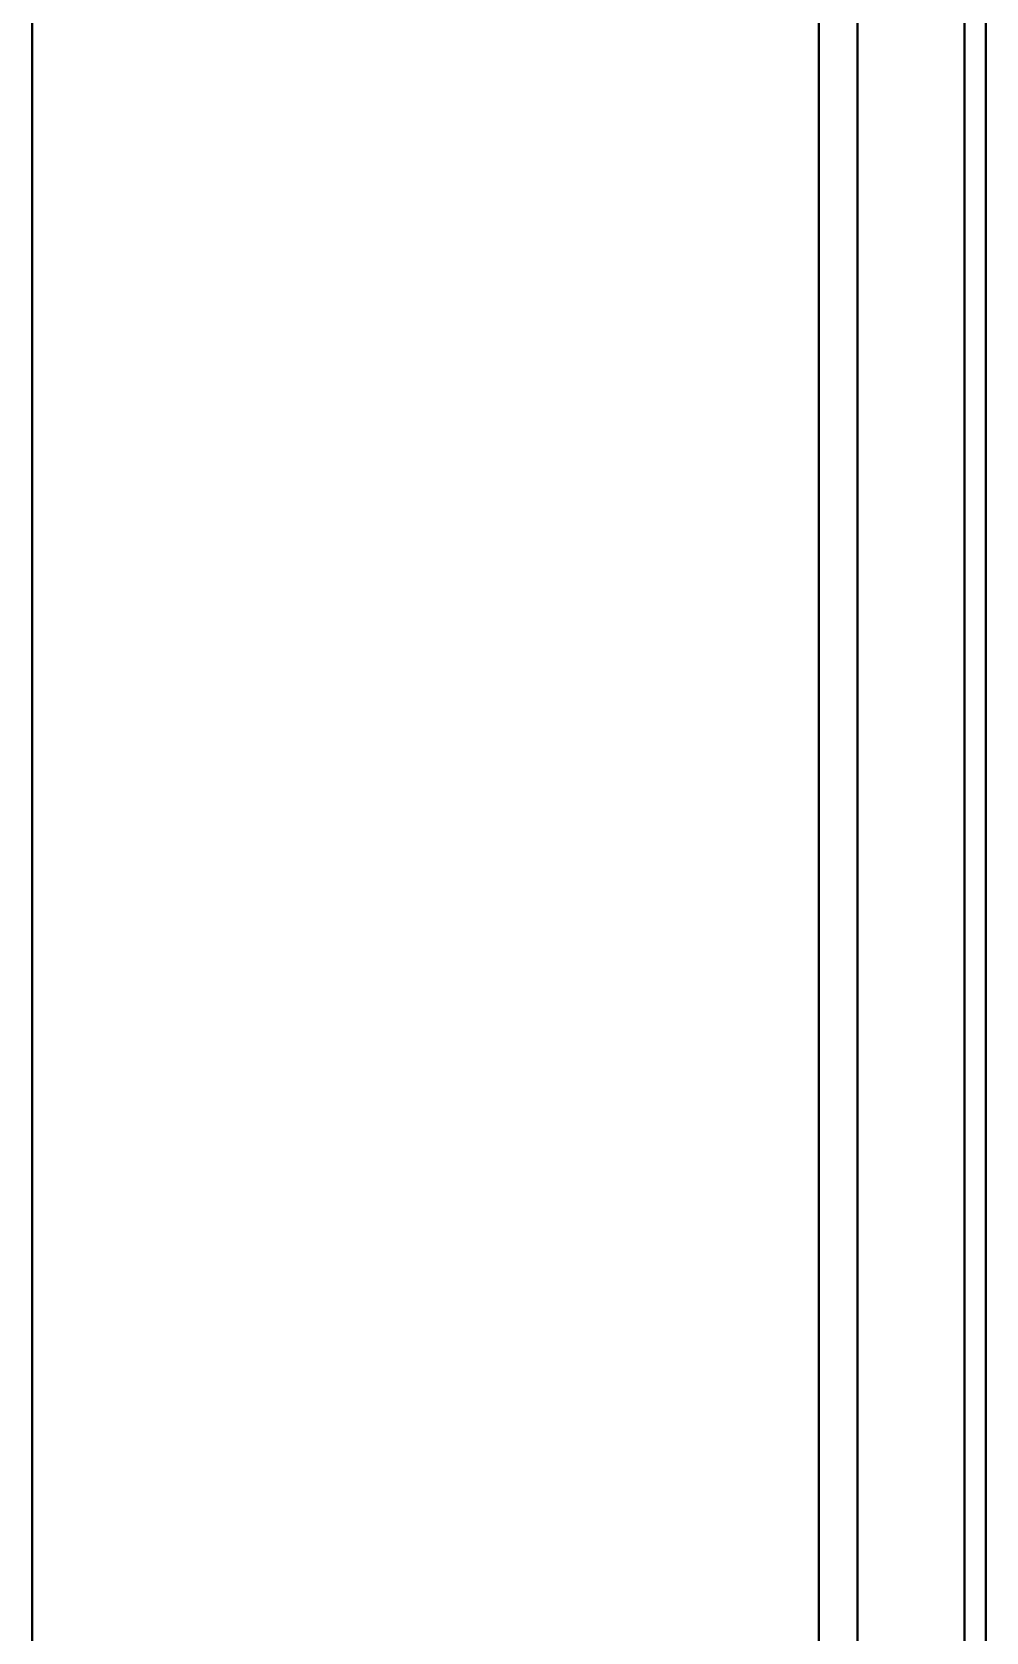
# Model space of a CAD drawing. Header units: millimetres. Extents: x 0 to 3364, y 0 to 2376.
# Drawn here: x 2954.78 to 2970.51, y 1895.38 to 1921.77 of the extents above; entities that cross this region are included whole.
import ezdxf

# ---------------------------------------------------------------- set-up
doc = ezdxf.new("R2010")
doc.units = ezdxf.units.MM
doc.header["$LTSCALE"] = 4
doc.layers.add('가시적인 것(ISO)', color=3, linetype='Continuous', lineweight=40, true_color=0x00ff00)

msp = doc.modelspace()

# ---------------------------------------------------------------- linework, layer by layer
at = {"layer": '가시적인 것(ISO)'}
for p, q in [((2954.7805, 1710.1099), (2954.7805, 1946.6144)), ((2967.7559, 1937.5019), (2967.7559, 1888.4491)), ((2968.3923, 1887.4718), (2968.3923, 1936.5247)), ((2970.1565, 1931.4169), (2970.1565, 1890.5396)), ((2970.5101, 1890.7104), (2970.5101, 1930.8388)), ((2970.5136, 1930.8375), (2970.5136, 1890.7125))]:
    msp.add_line(p, q, dxfattribs=at)

doc.saveas('drawing.dxf')
